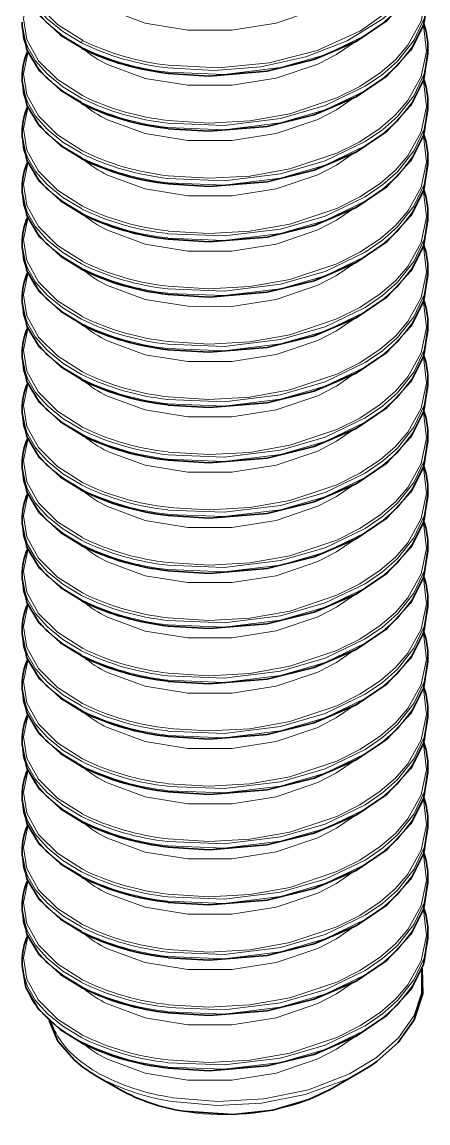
# Model space of a CAD drawing. Extents: x -131 to 1002, y -402 to 783.
# Drawn here: x 672.51 to 675.51, y 715.8 to 723.93 of the extents above; entities that cross this region are included whole.
import ezdxf

# ---------------------------------------------------------------- set-up
doc = ezdxf.new("R2010")
doc.units = 0

msp = doc.modelspace()

# ---------------------------------------------------------------- linework, layer by layer
at = {"color": 7, "lineweight": 35, "ltscale": 0.000802612}
for p, q in [((672.5077, 723.8965), (672.5077, 723.9286)), ((675.5077, 723.6924), (675.5077, 723.7245)), ((675.5077, 723.2841), (675.5077, 723.3162)), ((675.5077, 722.8759), (675.5077, 722.908)), ((672.5077, 722.6718), (672.5077, 722.7039)), ((672.5077, 722.2635), (672.5077, 722.2956)), ((675.5077, 722.0594), (675.5077, 722.0915)), ((675.5077, 721.6511), (675.5077, 721.6832)), ((672.5077, 721.447), (672.5077, 721.4791)), ((672.5077, 721.0388), (672.5077, 721.0709)), ((672.5077, 720.6305), (672.5077, 720.6626)), ((675.5077, 720.4264), (675.5077, 720.4585)), ((675.5077, 720.0181), (675.5077, 720.0502)), ((672.5077, 719.4058), (672.5077, 719.4379)), ((675.5077, 718.7934), (675.5077, 718.8255)), ((675.5077, 718.3851), (675.5077, 718.4172)), ((672.5077, 718.181), (672.5077, 718.2131)), ((672.5077, 717.7728), (672.5077, 717.8049)), ((672.5077, 717.3645), (672.5077, 717.3966)), ((675.5077, 717.1604), (675.5077, 717.1925))]:
    msp.add_line(p, q, dxfattribs=at)
at = {"color": 7, "lineweight": 35, "ltscale": 0.000804138}
for p, q in [((672.5077, 723.4882), (672.5077, 723.5204)), ((672.5077, 723.08), (672.5077, 723.1121)), ((675.5077, 722.4676), (675.5077, 722.4998)), ((672.5077, 721.8552), (672.5077, 721.8874)), ((675.5077, 721.2429), (675.5077, 721.275)), ((675.5077, 720.8346), (675.5077, 720.8668)), ((672.5077, 720.2222), (672.5077, 720.2544)), ((672.5077, 719.814), (672.5077, 719.8461)), ((675.5077, 719.6099), (675.5077, 719.642)), ((675.5077, 719.2016), (675.5077, 719.2338)), ((672.5077, 718.9975), (672.5077, 719.0297)), ((672.5077, 718.5892), (672.5077, 718.6214)), ((675.5077, 717.9769), (675.5077, 718.009)), ((675.5077, 717.5686), (675.5077, 717.6008)), ((672.5077, 716.9562), (672.5077, 716.9884))]:
    msp.add_line(p, q, dxfattribs=at)
at = {"color": 7, "lineweight": 35, "ltscale": 0.001939}
msp.add_line((675.0132, 716.175), (675.0792, 716.2156), dxfattribs=at)
at = {"color": 7, "lineweight": 35, "ltscale": 0.004958}
msp.add_line((673.2306, 716.0432), (673.0588, 716.1423), dxfattribs=at)
at = {"color": 7, "lineweight": 35, "ltscale": 0.006595}
msp.add_line((674.7847, 716.0431), (675.0132, 716.175), dxfattribs=at)
at = {"color": 7, "lineweight": 13}
for points in [[(673.5873, 723.6092), (673.959, 723.5912), (674.3329, 723.6279), (674.6898, 723.7192), (675.0087, 723.8637), (675.2098, 724.0059), (675.3652, 724.173), (675.4639, 724.3593), (675.4974, 724.5387), (675.4741, 724.719)], [(672.9541, 723.7938), (672.7692, 723.9111), (672.6286, 724.0506), (672.5425, 724.2067), (672.5178, 724.3625), (672.5509, 724.5179)], [(673.5854, 723.5894), (673.9271, 723.5707), (674.2717, 723.5979), (674.6048, 723.6711), (674.9108, 723.7894), (675.1733, 723.9517), (675.2884, 724.0546), (675.382, 724.1672), (675.4441, 724.2725), (675.4858, 724.3825), (675.5077, 724.541)], [(675.5077, 724.5089), (675.4813, 724.3351), (675.4043, 724.1686), (675.2816, 724.0155), (675.1707, 723.9175), (675.0429, 723.8296), (674.748, 723.6871), (674.4174, 723.5917), (674.0017, 723.5405), (673.5854, 723.5573)], [(672.9477, 723.7751), (672.8093, 723.858), (672.6924, 723.953), (672.6081, 724.0492), (672.548, 724.1524), (672.5179, 724.2438), (672.5077, 724.3369)], [(672.9464, 723.7437), (672.8082, 723.8265), (672.6917, 723.9217), (672.6077, 724.0176), (672.5479, 724.1205), (672.5178, 724.2118), (672.5077, 724.3047)], [(675.4741, 724.3107), (675.4971, 724.1216), (675.4577, 723.934), (675.3592, 723.7565), (675.2666, 723.6501), (675.1546, 723.5528), (675.0039, 723.4528), (674.8351, 723.3677), (674.4868, 723.2515), (674.1901, 723.199), (673.887, 723.1821), (673.5873, 723.201)], [(673.1384, 724.0231), (673.4184, 723.9205), (673.7321, 723.8696), (674.0584, 723.8694), (674.3866, 723.9211), (674.6935, 724.0253), (674.8319, 724.097), (674.956, 724.1815)], [(672.9541, 723.3855), (672.769, 723.5029), (672.6284, 723.6426), (672.5424, 723.7988), (672.5179, 723.955), (672.5512, 724.1104)], [(675.5077, 724.1328), (675.4813, 723.959), (675.4043, 723.7925), (675.2816, 723.6393), (675.1707, 723.5413), (675.0429, 723.4535), (674.748, 723.311), (674.4174, 723.2156), (674.0017, 723.1644), (673.5854, 723.1812)], [(675.5077, 724.1006), (675.4813, 723.9269), (675.4043, 723.7604), (675.2816, 723.6072), (675.1707, 723.5092), (675.0429, 723.4213), (674.748, 723.2789), (674.4174, 723.1834), (674.0017, 723.1323), (673.5854, 723.149)], [(672.9477, 723.3669), (672.8093, 723.4497), (672.6924, 723.5448), (672.6081, 723.641), (672.548, 723.7441), (672.5179, 723.8355), (672.5077, 723.9286)], [(672.9464, 723.3354), (672.8082, 723.4183), (672.6917, 723.5134), (672.6077, 723.6094), (672.5479, 723.7123), (672.5178, 723.8035), (672.5077, 723.8965)], [(675.4741, 723.9025), (675.4971, 723.7134), (675.4577, 723.5257), (675.3592, 723.3483), (675.2666, 723.2419), (675.1546, 723.1446), (675.0039, 723.0446), (674.8351, 722.9595), (674.4868, 722.8433), (674.1901, 722.7908), (673.887, 722.7739), (673.5873, 722.7927)], [(672.9541, 722.9773), (672.769, 723.0947), (672.6284, 723.2344), (672.5424, 723.3906), (672.5179, 723.5467), (672.5512, 723.7021)], [(673.1384, 723.6148), (673.4184, 723.5123), (673.7321, 723.4613), (674.0584, 723.4612), (674.3866, 723.5128), (674.6935, 723.6171), (674.8319, 723.6888), (674.956, 723.7733)], [(675.5077, 723.7245), (675.4813, 723.5507), (675.4043, 723.3843), (675.2816, 723.2311), (675.1707, 723.1331), (675.0429, 723.0452), (674.748, 722.9028), (674.4174, 722.8073), (674.0017, 722.7562), (673.5854, 722.7729)], [(675.5077, 723.6924), (675.4813, 723.5186), (675.4043, 723.3521), (675.2816, 723.199), (675.1707, 723.101), (675.0429, 723.0131), (674.748, 722.8706), (674.4174, 722.7751), (674.0017, 722.724), (673.5854, 722.7407)], [(672.9477, 722.9587), (672.8093, 723.0414), (672.6924, 723.1365), (672.6081, 723.2327), (672.548, 723.3359), (672.5179, 723.4272), (672.5077, 723.5204)], [(672.9464, 722.9272), (672.8082, 723.0101), (672.6917, 723.1052), (672.6077, 723.2012), (672.5479, 723.3041), (672.5178, 723.3953), (672.5077, 723.4882)], [(675.4741, 723.4943), (675.4971, 723.3052), (675.4577, 723.1174), (675.3592, 722.9401), (675.2666, 722.8336), (675.1546, 722.7363), (675.0039, 722.6363), (674.8351, 722.5512), (674.4868, 722.4351), (674.1901, 722.3826), (673.887, 722.3657), (673.5873, 722.3845)], [(672.9541, 722.569), (672.769, 722.6865), (672.6284, 722.8261), (672.5424, 722.9823), (672.5179, 723.1384), (672.5512, 723.2939)], [(673.1384, 723.2065), (673.4184, 723.1041), (673.7321, 723.053), (674.0584, 723.053), (674.3866, 723.1046), (674.6935, 723.2089), (674.8319, 723.2806), (674.956, 723.3651)], [(675.5077, 723.3162), (675.4813, 723.1425), (675.4043, 722.976), (675.2816, 722.8229), (675.1707, 722.7249), (675.0429, 722.637), (674.748, 722.4945), (674.4174, 722.399), (674.0017, 722.3479), (673.5854, 722.3646)], [(675.5077, 723.2841), (675.4813, 723.1104), (675.4043, 722.9438), (675.2816, 722.7908), (675.1707, 722.6927), (675.0429, 722.6049), (674.748, 722.4624), (674.4174, 722.3669), (674.0017, 722.3158), (673.5854, 722.3325)], [(672.9477, 722.5504), (672.8093, 722.6332), (672.6924, 722.7283), (672.6081, 722.8245), (672.548, 722.9277), (672.5179, 723.019), (672.5077, 723.1121)], [(672.9464, 722.519), (672.8082, 722.6018), (672.6917, 722.697), (672.6077, 722.7929), (672.5479, 722.8958), (672.5178, 722.9871), (672.5077, 723.08)], [(675.4741, 723.086), (675.4971, 722.8969), (675.4577, 722.7092), (675.3592, 722.5318), (675.2666, 722.4254), (675.1546, 722.3281), (675.0039, 722.228), (674.8351, 722.143), (674.4868, 722.0268), (674.1901, 721.9743), (673.887, 721.9574), (673.5873, 721.9762)], [(672.9541, 722.1608), (672.769, 722.2782), (672.6284, 722.4178), (672.5424, 722.5741), (672.5179, 722.7302), (672.5512, 722.8856)], [(673.1384, 722.7983), (673.4184, 722.6958), (673.7321, 722.6448), (674.0584, 722.6447), (674.3866, 722.6964), (674.6935, 722.8006), (674.8319, 722.8723), (674.956, 722.9568)], [(675.5077, 722.908), (675.4813, 722.7343), (675.4043, 722.5677), (675.2816, 722.4146), (675.1707, 722.3166), (675.0429, 722.2287), (674.748, 722.0863), (674.4174, 721.9908), (674.0017, 721.9396), (673.5854, 721.9564)], [(675.5077, 722.8759), (675.4813, 722.7021), (675.4043, 722.5356), (675.2816, 722.3825), (675.1707, 722.2845), (675.0429, 722.1966), (674.748, 722.0541), (674.4174, 721.9587), (674.0017, 721.9075), (673.5854, 721.9243)], [(672.9477, 722.1422), (672.8093, 722.225), (672.6924, 722.3201), (672.6081, 722.4163), (672.548, 722.5194), (672.5179, 722.6108), (672.5077, 722.7039)], [(672.9464, 722.1107), (672.8082, 722.1936), (672.6917, 722.2887), (672.6077, 722.3846), (672.5479, 722.4875), (672.5178, 722.5788), (672.5077, 722.6718)], [(675.4741, 722.6777), (675.4971, 722.4886), (675.4577, 722.301), (675.3592, 722.1235), (675.2666, 722.0172), (675.1546, 721.9198), (675.0039, 721.8198), (674.8351, 721.7347), (674.4868, 721.6185), (674.1901, 721.566), (673.887, 721.5491), (673.5873, 721.568)], [(672.9541, 721.7526), (672.769, 721.8699), (672.6284, 722.0096), (672.5424, 722.1658), (672.5179, 722.3219), (672.5512, 722.4774)], [(673.1384, 722.39), (673.4184, 722.2875), (673.7321, 722.2366), (674.0584, 722.2365), (674.3866, 722.2881), (674.6935, 722.3923), (674.8319, 722.4641), (674.956, 722.5485)], [(675.5077, 722.4998), (675.4813, 722.326), (675.4043, 722.1595), (675.2816, 722.0063), (675.1707, 721.9083), (675.0429, 721.8204), (674.748, 721.678), (674.4174, 721.5826), (674.0017, 721.5314), (673.5854, 721.5482)], [(675.5077, 722.4676), (675.4813, 722.2939), (675.4043, 722.1274), (675.2816, 721.9742), (675.1707, 721.8762), (675.0429, 721.7883), (674.748, 721.6459), (674.4174, 721.5504), (674.0017, 721.4993), (673.5854, 721.516)], [(672.9477, 721.7339), (672.8093, 721.8167), (672.6924, 721.9118), (672.6081, 722.008), (672.548, 722.1112), (672.5179, 722.2025), (672.5077, 722.2956)], [(672.9464, 721.7025), (672.8082, 721.7853), (672.6917, 721.8805), (672.6077, 721.9764), (672.5479, 722.0793), (672.5178, 722.1705), (672.5077, 722.2635)], [(675.4741, 722.2695), (675.4971, 722.0804), (675.4577, 721.8927), (675.3592, 721.7153), (675.2666, 721.6089), (675.1546, 721.5116), (675.0039, 721.4116), (674.8351, 721.3265), (674.4868, 721.2103), (674.1901, 721.1578), (673.887, 721.1409), (673.5873, 721.1597)], [(672.9541, 721.3443), (672.769, 721.4617), (672.6284, 721.6014), (672.5424, 721.7576), (672.5179, 721.9137), (672.5512, 722.0692)], [(673.1384, 721.9818), (673.4184, 721.8793), (673.7321, 721.8283), (674.0584, 721.8282), (674.3866, 721.8799), (674.6935, 721.9841), (674.8319, 722.0558), (674.956, 722.1403)], [(675.5077, 722.0915), (675.4813, 721.9177), (675.4043, 721.7513), (675.2816, 721.5981), (675.1707, 721.5001), (675.0429, 721.4122), (674.748, 721.2698), (674.4174, 721.1743), (674.0017, 721.1232), (673.5854, 721.1399)], [(675.5077, 722.0594), (675.4813, 721.8856), (675.4043, 721.7191), (675.2816, 721.566), (675.1707, 721.468), (675.0429, 721.3801), (674.748, 721.2377), (674.4174, 721.1422), (674.0017, 721.091), (673.5854, 721.1078)], [(672.9477, 721.3257), (672.8093, 721.4084), (672.6924, 721.5035), (672.6081, 721.5997), (672.548, 721.7029), (672.5179, 721.7943), (672.5077, 721.8874)], [(672.9464, 721.2943), (672.8082, 721.3771), (672.6917, 721.4722), (672.6077, 721.5682), (672.5479, 721.6711), (672.5178, 721.7623), (672.5077, 721.8552)], [(675.4741, 721.8613), (675.4971, 721.6722), (675.4577, 721.4844), (675.3592, 721.3071), (675.2666, 721.2006), (675.1546, 721.1033), (675.0039, 721.0033), (674.8351, 720.9182), (674.4868, 720.8021), (674.1901, 720.7496), (673.887, 720.7327), (673.5873, 720.7515)], [(672.9541, 720.936), (672.769, 721.0535), (672.6284, 721.1931), (672.5424, 721.3493), (672.5179, 721.5054), (672.5512, 721.6609)], [(673.1384, 721.5735), (673.4184, 721.4711), (673.7321, 721.42), (674.0584, 721.42), (674.3866, 721.4716), (674.6935, 721.5758), (674.8319, 721.6476), (674.956, 721.7321)], [(675.5077, 721.6832), (675.4813, 721.5095), (675.4043, 721.343), (675.2816, 721.1899), (675.1707, 721.0919), (675.0429, 721.004), (674.748, 720.8615), (674.4174, 720.7661), (674.0017, 720.7149), (673.5854, 720.7316)], [(675.5077, 721.6511), (675.4813, 721.4774), (675.4043, 721.3109), (675.2816, 721.1577), (675.1707, 721.0597), (675.0429, 720.9719), (674.748, 720.8294), (674.4174, 720.7339), (674.0017, 720.6828), (673.5854, 720.6995)], [(672.9477, 720.9174), (672.8093, 721.0002), (672.6924, 721.0953), (672.6081, 721.1915), (672.548, 721.2947), (672.5179, 721.386), (672.5077, 721.4791)], [(672.9464, 720.886), (672.8082, 720.9688), (672.6917, 721.064), (672.6077, 721.1599), (672.5479, 721.2628), (672.5178, 721.354), (672.5077, 721.447)], [(675.4741, 721.453), (675.4971, 721.2639), (675.4577, 721.0762), (675.3592, 720.8988), (675.2666, 720.7924), (675.1546, 720.6951), (675.0039, 720.595), (674.8351, 720.51), (674.4868, 720.3938), (674.1901, 720.3413), (673.887, 720.3244), (673.5873, 720.3432)], [(672.9541, 720.5278), (672.769, 720.6452), (672.6284, 720.7849), (672.5424, 720.9411), (672.5179, 721.0972), (672.5512, 721.2526)], [(673.1384, 721.1653), (673.4184, 721.0628), (673.7321, 721.0118), (674.0584, 721.0117), (674.3866, 721.0634), (674.6935, 721.1676), (674.8319, 721.2393), (674.956, 721.3238)], [(675.5077, 721.275), (675.4813, 721.1013), (675.4043, 720.9348), (675.2816, 720.7816), (675.1707, 720.6836), (675.0429, 720.5957), (674.748, 720.4533), (674.4174, 720.3578), (674.0017, 720.3066), (673.5854, 720.3234)], [(675.5077, 721.2429), (675.4813, 721.0691), (675.4043, 720.9026), (675.2816, 720.7495), (675.1707, 720.6515), (675.0429, 720.5636), (674.748, 720.4211), (674.4174, 720.3257), (674.0017, 720.2745), (673.5854, 720.2913)], [(672.9477, 720.5092), (672.8093, 720.592), (672.6924, 720.6871), (672.6081, 720.7832), (672.548, 720.8864), (672.5179, 720.9778), (672.5077, 721.0709)], [(672.9464, 720.4777), (672.8082, 720.5606), (672.6917, 720.6557), (672.6077, 720.7516), (672.5479, 720.8546), (672.5178, 720.9458), (672.5077, 721.0388)], [(675.4741, 721.0447), (675.4971, 720.8557), (675.4577, 720.668), (675.3592, 720.4905), (675.2666, 720.3842), (675.1546, 720.2868), (675.0039, 720.1868), (674.8351, 720.1017), (674.4868, 719.9855), (674.1901, 719.933), (673.887, 719.9161), (673.5873, 719.935)], [(673.1384, 720.7571), (673.4184, 720.6545), (673.7321, 720.6036), (674.0584, 720.6035), (674.3866, 720.6551), (674.6935, 720.7593), (674.8319, 720.8311), (674.956, 720.9155)], [(675.5077, 720.8668), (675.4813, 720.693), (675.4043, 720.5265), (675.2816, 720.3734), (675.1707, 720.2753), (675.0429, 720.1875), (674.748, 720.045), (674.4174, 719.9496), (674.0017, 719.8984), (673.5854, 719.9152)], [(672.9541, 720.1195), (672.769, 720.2369), (672.6284, 720.3766), (672.5424, 720.5328), (672.5179, 720.689), (672.5512, 720.8444)], [(675.5077, 720.8346), (675.4813, 720.6609), (675.4043, 720.4944), (675.2816, 720.3412), (675.1707, 720.2432), (675.0429, 720.1553), (674.748, 720.0129), (674.4174, 719.9174), (674.0017, 719.8663), (673.5854, 719.883)], [(672.9477, 720.101), (672.8093, 720.1837), (672.6924, 720.2788), (672.6081, 720.375), (672.548, 720.4781), (672.5179, 720.5695), (672.5077, 720.6626)], [(672.9464, 720.0695), (672.8082, 720.1523), (672.6917, 720.2474), (672.6077, 720.3434), (672.5479, 720.4464), (672.5178, 720.5375), (672.5077, 720.6305)], [(675.4741, 720.6365), (675.4971, 720.4474), (675.4577, 720.2597), (675.3592, 720.0823), (675.2666, 719.9759), (675.1546, 719.8786), (675.0039, 719.7786), (674.8351, 719.6935), (674.4868, 719.5773), (674.1901, 719.5248), (673.887, 719.5079), (673.5873, 719.5267)], [(673.1384, 720.3488), (673.4184, 720.2463), (673.7321, 720.1953), (674.0584, 720.1953), (674.3866, 720.2469), (674.6935, 720.3511), (674.8319, 720.4229), (674.956, 720.5073)], [(675.5077, 720.4585), (675.4813, 720.2847), (675.4043, 720.1183), (675.2816, 719.9651), (675.1707, 719.8671), (675.0429, 719.7792), (674.748, 719.6368), (674.4174, 719.5413), (674.0017, 719.4902), (673.5854, 719.5069)], [(672.9541, 719.7113), (672.769, 719.8287), (672.6284, 719.9684), (672.5424, 720.1246), (672.5179, 720.2807), (672.5512, 720.4362)], [(675.5077, 720.4264), (675.4813, 720.2526), (675.4043, 720.0861), (675.2816, 719.933), (675.1707, 719.835), (675.0429, 719.7471), (674.748, 719.6047), (674.4174, 719.5092), (674.0017, 719.458), (673.5854, 719.4748)], [(672.9477, 719.6927), (672.8093, 719.7755), (672.6924, 719.8705), (672.6081, 719.9667), (672.548, 720.0699), (672.5179, 720.1613), (672.5077, 720.2544)], [(672.9464, 719.6613), (672.8082, 719.7441), (672.6917, 719.8392), (672.6077, 719.9352), (672.5479, 720.0381), (672.5178, 720.1293), (672.5077, 720.2222)], [(675.4741, 720.2283), (675.4971, 720.0392), (675.4577, 719.8514), (675.3592, 719.6741), (675.2666, 719.5676), (675.1546, 719.4703), (675.0039, 719.3703), (674.8351, 719.2853), (674.4868, 719.1691), (674.1901, 719.1166), (673.887, 719.0997), (673.5873, 719.1185)], [(673.1384, 719.9406), (673.4184, 719.8381), (673.7321, 719.787), (674.0584, 719.787), (674.3866, 719.8386), (674.6935, 719.9429), (674.8319, 720.0146), (674.956, 720.0991)], [(675.5077, 720.0502), (675.4813, 719.8765), (675.4043, 719.71), (675.2816, 719.5569), (675.1707, 719.4589), (675.0429, 719.371), (674.748, 719.2285), (674.4174, 719.1331), (674.0017, 719.0819), (673.5854, 719.0986)], [(672.9541, 719.303), (672.769, 719.4205), (672.6284, 719.5601), (672.5424, 719.7163), (672.5179, 719.8724), (672.5512, 720.0279)], [(675.5077, 720.0181), (675.4813, 719.8444), (675.4043, 719.6779), (675.2816, 719.5248), (675.1707, 719.4268), (675.0429, 719.3389), (674.748, 719.1964), (674.4174, 719.101), (674.0017, 719.0498), (673.5854, 719.0665)], [(672.9477, 719.2844), (672.8093, 719.3672), (672.6924, 719.4623), (672.6081, 719.5585), (672.548, 719.6617), (672.5179, 719.7531), (672.5077, 719.8461)], [(672.9464, 719.253), (672.8082, 719.3358), (672.6917, 719.431), (672.6077, 719.5269), (672.5479, 719.6298), (672.5178, 719.7211), (672.5077, 719.814)], [(675.4741, 719.82), (675.4971, 719.6309), (675.4577, 719.4432), (675.3592, 719.2658), (675.2666, 719.1594), (675.1546, 719.0621), (675.0039, 718.962), (674.8351, 718.877), (674.4868, 718.7608), (674.1901, 718.7083), (673.887, 718.6914), (673.5873, 718.7102)], [(673.1384, 719.5323), (673.4184, 719.4298), (673.7321, 719.3788), (674.0584, 719.3787), (674.3866, 719.4304), (674.6935, 719.5346), (674.8319, 719.6063), (674.956, 719.6908)], [(675.5077, 719.642), (675.4813, 719.4683), (675.4043, 719.3018), (675.2816, 719.1486), (675.1707, 719.0506), (675.0429, 718.9627), (674.748, 718.8203), (674.4174, 718.7249), (674.0017, 718.6736), (673.5854, 718.6904)], [(672.9541, 718.8948), (672.769, 719.0122), (672.6284, 719.1519), (672.5424, 719.3081), (672.5179, 719.4642), (672.5512, 719.6196)], [(675.5077, 719.6099), (675.4813, 719.4362), (675.4043, 719.2697), (675.2816, 719.1165), (675.1707, 719.0185), (675.0429, 718.9306), (674.748, 718.7881), (674.4174, 718.6927), (674.0017, 718.6415), (673.5854, 718.6583)], [(672.9477, 718.8762), (672.8093, 718.959), (672.6924, 719.0541), (672.6081, 719.1503), (672.548, 719.2534), (672.5179, 719.3448), (672.5077, 719.4379)], [(672.9464, 718.8447), (672.8082, 718.9276), (672.6917, 719.0227), (672.6077, 719.1187), (672.5479, 719.2216), (672.5178, 719.3128), (672.5077, 719.4058)], [(675.4741, 719.4117), (675.4971, 719.2227), (675.4577, 719.035), (675.3592, 718.8575), (675.2666, 718.7512), (675.1546, 718.6538), (675.0039, 718.5538), (674.8351, 718.4688), (674.4868, 718.3525), (674.1901, 718.3), (673.887, 718.2832), (673.5873, 718.302)], [(673.1384, 719.124), (673.4184, 719.0216), (673.7321, 718.9706), (674.0584, 718.9705), (674.3866, 719.0221), (674.6935, 719.1263), (674.8319, 719.1981), (674.956, 719.2825)], [(675.5077, 719.2338), (675.4813, 719.06), (675.4043, 718.8935), (675.2816, 718.7404), (675.1707, 718.6423), (675.0429, 718.5545), (674.748, 718.412), (674.4174, 718.3166), (674.0017, 718.2654), (673.5854, 718.2822)], [(672.9541, 718.4866), (672.769, 718.6039), (672.6284, 718.7437), (672.5424, 718.8998), (672.5179, 719.056), (672.5512, 719.2114)], [(675.5077, 719.2016), (675.4813, 719.0279), (675.4043, 718.8614), (675.2816, 718.7083), (675.1707, 718.6102), (675.0429, 718.5223), (674.748, 718.3799), (674.4174, 718.2844), (674.0017, 718.2333), (673.5854, 718.25)], [(672.9477, 718.468), (672.8093, 718.5507), (672.6924, 718.6458), (672.6081, 718.742), (672.548, 718.8452), (672.5179, 718.9365), (672.5077, 719.0297)], [(672.9464, 718.4365), (672.8082, 718.5193), (672.6917, 718.6145), (672.6077, 718.7104), (672.5479, 718.8134), (672.5178, 718.9045), (672.5077, 718.9975)], [(675.4741, 719.0035), (675.4971, 718.8145), (675.4577, 718.6267), (675.3592, 718.4493), (675.2666, 718.3429), (675.1546, 718.2456), (675.0039, 718.1456), (674.8351, 718.0605), (674.4868, 717.9443), (674.1901, 717.8918), (673.887, 717.8749), (673.5873, 717.8937)], [(673.1384, 718.7158), (673.4184, 718.6133), (673.7321, 718.5623), (674.0584, 718.5623), (674.3866, 718.6139), (674.6935, 718.7181), (674.8319, 718.7899), (674.956, 718.8743)], [(675.5077, 718.8255), (675.4813, 718.6517), (675.4043, 718.4853), (675.2816, 718.3322), (675.1707, 718.2341), (675.0429, 718.1462), (674.748, 718.0038), (674.4174, 717.9083), (674.0017, 717.8572), (673.5854, 717.8739)], [(672.9541, 718.0783), (672.769, 718.1957), (672.6284, 718.3354), (672.5424, 718.4916), (672.5179, 718.6477), (672.5512, 718.8032)], [(675.5077, 718.7934), (675.4813, 718.6196), (675.4043, 718.4531), (675.2816, 718.3), (675.1707, 718.202), (675.0429, 718.1141), (674.748, 717.9717), (674.4174, 717.8762), (674.0017, 717.825), (673.5854, 717.8418)], [(672.9477, 718.0597), (672.8093, 718.1425), (672.6924, 718.2375), (672.6081, 718.3337), (672.548, 718.437), (672.5179, 718.5283), (672.5077, 718.6214)], [(672.9464, 718.0283), (672.8082, 718.1111), (672.6917, 718.2062), (672.6077, 718.3022), (672.5479, 718.4051), (672.5178, 718.4963), (672.5077, 718.5892)], [(675.4741, 718.5953), (675.4971, 718.4062), (675.4577, 718.2184), (675.3592, 718.0411), (675.2666, 717.9346), (675.1546, 717.8373), (675.0039, 717.7373), (674.8351, 717.6522), (674.4868, 717.5361), (674.1901, 717.4836), (673.887, 717.4667), (673.5873, 717.4855)], [(673.1384, 718.3076), (673.4184, 718.2051), (673.7321, 718.1541), (674.0584, 718.154), (674.3866, 718.2056), (674.6935, 718.3099), (674.8319, 718.3816), (674.956, 718.4661)], [(675.5077, 718.4172), (675.4813, 718.2435), (675.4043, 718.077), (675.2816, 717.9239), (675.1707, 717.8259), (675.0429, 717.738), (674.748, 717.5955), (674.4174, 717.5001), (674.0017, 717.4489), (673.5854, 717.4656)], [(672.9541, 717.67), (672.769, 717.7875), (672.6284, 717.9271), (672.5424, 718.0834), (672.5179, 718.2394), (672.5512, 718.3949)], [(675.5077, 718.3851), (675.4813, 718.2114), (675.4043, 718.0449), (675.2816, 717.8918), (675.1707, 717.7937), (675.0429, 717.7059), (674.748, 717.5634), (674.4174, 717.468), (674.0017, 717.4168), (673.5854, 717.4335)], [(672.9477, 717.6514), (672.8093, 717.7343), (672.6924, 717.8293), (672.6081, 717.9255), (672.548, 718.0287), (672.5179, 718.1201), (672.5077, 718.2131)], [(672.9464, 717.62), (672.8082, 717.7029), (672.6917, 717.798), (672.6077, 717.8939), (672.5479, 717.9968), (672.5178, 718.0881), (672.5077, 718.181)], [(675.4741, 718.187), (675.4971, 717.9979), (675.4577, 717.8102), (675.3592, 717.6328), (675.2666, 717.5264), (675.1546, 717.4291), (675.0039, 717.329), (674.8351, 717.244), (674.4868, 717.1278), (674.1901, 717.0753), (673.887, 717.0584), (673.5873, 717.0773)], [(673.1384, 717.8993), (673.4184, 717.7968), (673.7321, 717.7458), (674.0584, 717.7457), (674.3866, 717.7974), (674.6935, 717.9016), (674.8319, 717.9733), (674.956, 718.0578)], [(675.5077, 718.009), (675.4813, 717.8353), (675.4043, 717.6688), (675.2816, 717.5156), (675.1707, 717.4176), (675.0429, 717.3297), (674.748, 717.1873), (674.4174, 717.0919), (674.0017, 717.0406), (673.5854, 717.0574)], [(672.9541, 717.2618), (672.769, 717.3792), (672.6284, 717.5189), (672.5424, 717.6751), (672.5179, 717.8312), (672.5512, 717.9866)], [(675.5077, 717.9769), (675.4813, 717.8031), (675.4043, 717.6367), (675.2816, 717.4835), (675.1707, 717.3855), (675.0429, 717.2976), (674.748, 717.1552), (674.4174, 717.0597), (674.0017, 717.0085), (673.5854, 717.0253)], [(672.9477, 717.2432), (672.8093, 717.326), (672.6924, 717.4211), (672.6081, 717.5173), (672.548, 717.6204), (672.5179, 717.7118), (672.5077, 717.8049)], [(672.9464, 717.2117), (672.8082, 717.2946), (672.6917, 717.3897), (672.6077, 717.4857), (672.5479, 717.5886), (672.5178, 717.6798), (672.5077, 717.7728)], [(675.4741, 717.7788), (675.4971, 717.5897), (675.4577, 717.402), (675.3592, 717.2245), (675.2666, 717.1182), (675.1546, 717.0209), (675.0039, 716.9208), (674.8351, 716.8358), (674.4868, 716.7195), (674.1901, 716.6671), (673.887, 716.6501), (673.5873, 716.669)], [(673.1384, 717.4911), (673.4184, 717.3885), (673.7321, 717.3376), (674.0584, 717.3375), (674.3866, 717.3891), (674.6935, 717.4933), (674.8319, 717.5651), (674.956, 717.6495)], [(675.5077, 717.6008), (675.4813, 717.427), (675.4043, 717.2605), (675.2816, 717.1074), (675.1707, 717.0094), (675.0429, 716.9215), (674.748, 716.7791), (674.4174, 716.6836), (674.0017, 716.6324), (673.5854, 716.6492)], [(672.9541, 716.8536), (672.769, 716.9709), (672.6284, 717.1107), (672.5424, 717.2668), (672.5179, 717.423), (672.5512, 717.5784)], [(675.5077, 717.5686), (675.4813, 717.3949), (675.4043, 717.2284), (675.2816, 717.0753), (675.1707, 716.9772), (675.0429, 716.8893), (674.748, 716.7469), (674.4174, 716.6514), (674.0017, 716.6003), (673.5854, 716.617)], [(672.9477, 716.835), (672.8093, 716.9177), (672.6924, 717.0128), (672.6081, 717.109), (672.548, 717.2122), (672.5179, 717.3035), (672.5077, 717.3966)], [(672.9464, 716.8035), (672.8082, 716.8864), (672.6917, 716.9815), (672.6077, 717.0775), (672.5479, 717.1804), (672.5178, 717.2715), (672.5077, 717.3645)], [(675.4741, 717.3705), (675.4971, 717.1815), (675.4577, 716.9937), (675.3592, 716.8163), (675.2666, 716.7099), (675.1546, 716.6126), (675.0039, 716.5126), (674.8351, 716.4275), (674.4868, 716.3113), (674.1901, 716.2588), (673.887, 716.2419), (673.5873, 716.2607)], [(673.1384, 717.0828), (673.4184, 716.9803), (673.7321, 716.9293), (674.0584, 716.9293), (674.3866, 716.9809), (674.6935, 717.0851), (674.8319, 717.1569), (674.956, 717.2413)], [(675.5077, 717.1925), (675.4813, 717.0188), (675.4043, 716.8523), (675.2816, 716.6992), (675.1707, 716.6011), (675.0429, 716.5132), (674.748, 716.3708), (674.4174, 716.2753), (674.0017, 716.2242), (673.5854, 716.2409)], [(672.9541, 716.4453), (672.769, 716.5627), (672.6284, 716.7024), (672.5424, 716.8586), (672.5179, 717.0147), (672.5512, 717.1702)], [(675.5077, 717.1604), (675.4813, 716.9866), (675.4043, 716.8201), (675.2816, 716.667), (675.1707, 716.569), (675.0429, 716.4811), (674.748, 716.3387), (674.4174, 716.2432), (674.0017, 716.192), (673.5854, 716.2088)], [(672.9477, 716.4267), (672.8093, 716.5095), (672.6924, 716.6046), (672.6081, 716.7007), (672.548, 716.804), (672.5179, 716.8953), (672.5077, 716.9884)], [(673.6227, 715.9818), (673.9555, 715.9533), (674.2951, 715.9731), (674.625, 716.0414), (674.9276, 716.1581), (675.1276, 716.2785), (675.2903, 716.4241), (675.4047, 716.5906), (675.4587, 716.7553), (675.4601, 716.9249)], [(673.1384, 716.6746), (673.4184, 716.5721), (673.7321, 716.5211), (674.0584, 716.521), (674.3866, 716.5726), (674.6935, 716.6769), (674.8319, 716.7486), (674.956, 716.8331)], [(673.1384, 716.2663), (673.4184, 716.1638), (673.7321, 716.1129), (674.0584, 716.1127), (674.3866, 716.1644), (674.6935, 716.2686), (674.8319, 716.3403), (674.956, 716.4248)], [(673.6225, 715.9536), (673.9465, 715.9254), (674.2773, 715.9427), (674.5997, 716.0059), (674.8979, 716.1149), (675.0132, 716.175)]]:
    msp.add_lwpolyline(points, dxfattribs=at)
at = {"color": 7, "lineweight": 35}
for points in [[(675.5077, 724.5089), (675.4755, 724.3148), (675.3803, 724.1286), (675.2048, 723.9392), (674.9762, 723.7842), (674.6673, 723.6508), (674.319, 723.5649), (673.8906, 723.5298), (673.5886, 723.5485)], [(672.5077, 724.3047), (672.5421, 724.1316), (672.6368, 723.9757), (672.791, 723.8326), (672.951, 723.7343)], [(675.5077, 724.1006), (675.4755, 723.9065), (675.3803, 723.7203), (675.2048, 723.531), (674.9762, 723.3759), (674.6673, 723.2426), (674.319, 723.1567), (673.8906, 723.1216), (673.5886, 723.1403)], [(672.5077, 723.8965), (672.5421, 723.7234), (672.6368, 723.5674), (672.791, 723.4244), (672.951, 723.326)], [(675.5077, 723.6924), (675.4755, 723.4982), (675.3803, 723.3121), (675.2048, 723.1227), (674.9762, 722.9677), (674.6673, 722.8343), (674.319, 722.7484), (673.8906, 722.7134), (673.5886, 722.732)], [(672.5077, 723.4882), (672.5421, 723.3151), (672.6368, 723.1592), (672.791, 723.0161), (672.951, 722.9178)], [(675.5077, 723.2841), (675.4755, 723.09), (675.3803, 722.9039), (675.2048, 722.7145), (674.9762, 722.5594), (674.6673, 722.426), (674.319, 722.3401), (673.8906, 722.3051), (673.5886, 722.3237)], [(672.5077, 723.08), (672.5421, 722.9069), (672.6368, 722.7509), (672.791, 722.6079), (672.951, 722.5095)], [(675.5077, 722.8759), (675.4755, 722.6818), (675.3803, 722.4956), (675.2048, 722.3063), (674.9762, 722.1512), (674.6673, 722.0178), (674.319, 721.9319), (673.8906, 721.8969), (673.5886, 721.9155)], [(672.5077, 722.6718), (672.5421, 722.4987), (672.6368, 722.3427), (672.791, 722.1996), (672.951, 722.1013)], [(675.5077, 722.4676), (675.4755, 722.2735), (675.3803, 722.0873), (675.2048, 721.898), (674.9762, 721.7429), (674.6673, 721.6096), (674.319, 721.5237), (673.8906, 721.4886), (673.5886, 721.5073)], [(672.5077, 722.2635), (672.5421, 722.0904), (672.6368, 721.9344), (672.791, 721.7914), (672.951, 721.6931)], [(675.5077, 722.0594), (675.4755, 721.8652), (675.3803, 721.6791), (675.2048, 721.4897), (674.9762, 721.3347), (674.6673, 721.2013), (674.319, 721.1154), (673.8906, 721.0803), (673.5886, 721.099)], [(672.5077, 721.8552), (672.5421, 721.6821), (672.6368, 721.5262), (672.791, 721.3832), (672.951, 721.2848)], [(675.5077, 721.6511), (675.4755, 721.457), (675.3803, 721.2709), (675.2048, 721.0815), (674.9762, 720.9265), (674.6673, 720.793), (674.319, 720.7072), (673.8906, 720.6721), (673.5886, 720.6907)], [(672.5077, 721.447), (672.5421, 721.2739), (672.6368, 721.1179), (672.791, 720.9749), (672.951, 720.8765)], [(675.5077, 721.2429), (675.4755, 721.0488), (675.3803, 720.8626), (675.2048, 720.6733), (674.9762, 720.5182), (674.6673, 720.3848), (674.319, 720.299), (673.8906, 720.2639), (673.5886, 720.2825)], [(672.5077, 721.0388), (672.5421, 720.8656), (672.6368, 720.7097), (672.791, 720.5667), (672.951, 720.4683)], [(675.5077, 720.8346), (675.4755, 720.6405), (675.3803, 720.4543), (675.2048, 720.265), (674.9762, 720.11), (674.6673, 719.9766), (674.319, 719.8907), (673.8906, 719.8556), (673.5886, 719.8743)], [(672.5077, 720.6305), (672.5421, 720.4574), (672.6368, 720.3015), (672.791, 720.1584), (672.951, 720.0601)], [(675.5077, 720.4264), (675.4755, 720.2322), (675.3803, 720.0461), (675.2048, 719.8568), (674.9762, 719.7017), (674.6673, 719.5683), (674.319, 719.4824), (673.8906, 719.4474), (673.5886, 719.466)], [(672.5077, 720.2222), (672.5421, 720.0491), (672.6368, 719.8932), (672.791, 719.7502), (672.951, 719.6518)], [(675.5077, 720.0181), (675.4755, 719.824), (675.3803, 719.6379), (675.2048, 719.4485), (674.9762, 719.2935), (674.6673, 719.16), (674.319, 719.0742), (673.8906, 719.0391), (673.5886, 719.0577)], [(672.5077, 719.814), (672.5421, 719.6409), (672.6368, 719.4849), (672.791, 719.3419), (672.951, 719.2435)], [(675.5077, 719.6099), (675.4755, 719.4158), (675.3803, 719.2296), (675.2048, 719.0403), (674.9762, 718.8852), (674.6673, 718.7518), (674.319, 718.6659), (673.8906, 718.6309), (673.5886, 718.6495)], [(672.5077, 719.4058), (672.5421, 719.2327), (672.6368, 719.0767), (672.791, 718.9337), (672.951, 718.8353)], [(675.5077, 719.2016), (675.4755, 719.0075), (675.3803, 718.8214), (675.2048, 718.632), (674.9762, 718.4769), (674.6673, 718.3436), (674.319, 718.2577), (673.8906, 718.2226), (673.5886, 718.2413)], [(672.5077, 718.9975), (672.5421, 718.8244), (672.6368, 718.6685), (672.791, 718.5254), (672.951, 718.4271)], [(675.5077, 718.7934), (675.4755, 718.5992), (675.3803, 718.4131), (675.2048, 718.2238), (674.9762, 718.0687), (674.6673, 717.9353), (674.319, 717.8494), (673.8906, 717.8144), (673.5886, 717.833)], [(672.5077, 718.5892), (672.5421, 718.4161), (672.6368, 718.2602), (672.791, 718.1172), (672.951, 718.0188)], [(675.5077, 718.3851), (675.4755, 718.191), (675.3803, 718.0049), (675.2048, 717.8156), (674.9762, 717.6605), (674.6673, 717.527), (674.319, 717.4412), (673.8906, 717.4061), (673.5886, 717.4247)], [(672.5077, 718.181), (672.5421, 718.0079), (672.6368, 717.8519), (672.791, 717.7089), (672.951, 717.6105)], [(675.5077, 717.9769), (675.4755, 717.7828), (675.3803, 717.5966), (675.2048, 717.4073), (674.9762, 717.2522), (674.6673, 717.1188), (674.319, 717.033), (673.8906, 716.9979), (673.5886, 717.0165)], [(672.5077, 717.7728), (672.5421, 717.5997), (672.6368, 717.4437), (672.791, 717.3007), (672.951, 717.2023)], [(675.5077, 717.5686), (675.4755, 717.3745), (675.3803, 717.1884), (675.2048, 716.999), (674.9762, 716.844), (674.6673, 716.7106), (674.319, 716.6247), (673.8906, 716.5896), (673.5886, 716.6083)], [(672.5077, 717.3645), (672.5421, 717.1914), (672.6368, 717.0355), (672.791, 716.8924), (672.951, 716.7941)], [(675.5077, 717.1604), (675.4755, 716.9662), (675.3803, 716.7802), (675.2048, 716.5908), (674.9762, 716.4357), (674.6673, 716.3023), (674.319, 716.2164), (673.8906, 716.1814), (673.5886, 716.2)], [(672.5077, 716.9562), (672.5367, 716.7972), (672.6303, 716.6353), (672.789, 716.4857), (672.951, 716.3858)], [(675.4655, 716.9385), (675.4705, 716.7515), (675.4065, 716.5565), (675.2884, 716.3904), (675.1298, 716.2504), (675.0792, 716.2156)], [(672.7076, 716.5527), (672.7726, 716.3998), (672.892, 716.2616), (672.9445, 716.2182)], [(673.7008, 715.8817), (674.0687, 715.8572), (674.3603, 715.89), (674.628, 715.9678), (674.7847, 716.0431)]]:
    msp.add_lwpolyline(points, dxfattribs=at)
for centre, radius, start, end in [((674.8998, 723.7231), 0.6079, 0.12424, 18.15022), ((672.972, 723.5179), 0.4644, 155.80319, 179.69496), ((673.7941, 725.4572), 1.9189, 243.92651, 263.85408), ((674.8998, 723.3149), 0.6079, 0.12424, 18.15022), ((672.972, 723.1096), 0.4644, 155.80319, 179.69496), ((673.7941, 725.0489), 1.9189, 243.92651, 263.85407), ((674.8998, 722.9067), 0.6079, 0.12424, 18.15022), ((672.972, 722.7014), 0.4644, 155.80319, 179.69496), ((673.7941, 724.6406), 1.9189, 243.92651, 263.85408), ((674.8998, 722.4984), 0.6079, 0.12424, 18.15022), ((672.972, 722.2932), 0.4644, 155.80319, 179.69496), ((673.7941, 724.2324), 1.9189, 243.92651, 263.85408), ((674.8998, 722.0901), 0.6079, 0.12424, 18.15022), ((672.972, 721.8849), 0.4644, 155.80319, 179.69496), ((673.7941, 723.8241), 1.9189, 243.92651, 263.85407), ((674.8998, 721.6819), 0.6079, 0.12424, 18.15022), ((672.972, 721.4766), 0.4644, 155.80319, 179.69496), ((673.7941, 723.4159), 1.9189, 243.92651, 263.85407), ((674.8998, 721.2737), 0.6079, 0.12424, 18.15022), ((672.972, 721.0684), 0.4644, 155.80319, 179.69496), ((673.7941, 723.0076), 1.9189, 243.92651, 263.85407), ((674.8998, 720.8654), 0.6079, 0.12424, 18.15022), ((672.972, 720.6602), 0.4644, 155.80319, 179.69496), ((673.7941, 722.5994), 1.9189, 243.92651, 263.85407), ((674.8998, 720.4572), 0.6079, 0.12424, 18.15022), ((672.972, 720.2519), 0.4644, 155.80319, 179.69496), ((673.7941, 722.1912), 1.9189, 243.92651, 263.85408), ((674.8998, 720.049), 0.6079, 0.12424, 18.15022), ((672.972, 719.8436), 0.4644, 155.80319, 179.69496), ((673.7941, 721.7829), 1.9189, 243.92651, 263.85408), ((674.8998, 719.6407), 0.6079, 0.12424, 18.15022), ((673.7941, 721.3746), 1.9189, 243.92651, 263.85408), ((672.972, 719.4354), 0.4644, 155.80319, 179.69496), ((674.8998, 719.2324), 0.6079, 0.12424, 18.15022), ((673.7941, 720.9664), 1.9189, 243.92651, 263.85407), ((672.972, 719.0272), 0.4644, 155.80319, 179.69496), ((674.8998, 718.8242), 0.6079, 0.12424, 18.15022), ((673.7941, 720.5581), 1.9189, 243.92651, 263.85408), ((672.972, 718.6189), 0.4644, 155.80319, 179.69496), ((674.8998, 718.416), 0.6079, 0.12424, 18.15022), ((673.7941, 720.1499), 1.9189, 243.92651, 263.85408), ((672.972, 718.2107), 0.4644, 155.80319, 179.69496), ((674.8998, 718.0077), 0.6079, 0.12424, 18.15022), ((673.7941, 719.7416), 1.9189, 243.92651, 263.85408), ((672.972, 717.8024), 0.4644, 155.80319, 179.69496), ((674.8998, 717.5994), 0.6079, 0.12424, 18.15022), ((673.7941, 719.3334), 1.9189, 243.92651, 263.85408), ((672.972, 717.3942), 0.4644, 155.80319, 179.69496), ((674.8998, 717.1912), 0.6079, 0.12424, 18.15022), ((673.7941, 718.9252), 1.9189, 243.92651, 263.85407), ((672.972, 716.9859), 0.4644, 155.80319, 179.69496), ((673.7941, 718.5169), 1.9189, 243.92651, 263.85407), ((673.7941, 718.1086), 1.9189, 243.92651, 263.85408), ((673.5776, 717.0483), 1.044, 232.66737, 240.20246), ((673.9181, 717.2877), 1.4223, 241.08363, 261.21343)]:
    msp.add_arc(centre, radius, start, end, dxfattribs=at)
at = {"color": 7, "lineweight": 13}
for centre, radius, start, end in [((673.793, 725.5057), 1.9267, 243.9657, 263.81672), ((672.9777, 723.7751), 0.0301, 141.63778, 179.81149), ((673.7935, 725.5114), 1.9125, 243.9557, 263.81387), ((673.7926, 725.472), 1.9252, 243.91158, 263.82262), ((673.5452, 724.4415), 0.9213, 230.65605, 243.80326), ((673.7935, 725.1031), 1.9125, 243.95574, 263.81385), ((673.7926, 725.0638), 1.9252, 243.91158, 263.82262), ((673.793, 725.0974), 1.9267, 243.96575, 263.81671), ((673.5452, 724.0333), 0.9213, 230.65605, 243.80326), ((673.7935, 724.6949), 1.9125, 243.95574, 263.81385), ((673.7926, 724.6555), 1.9252, 243.91158, 263.82262), ((673.7935, 724.6879), 1.9256, 243.93662, 263.79879), ((673.5452, 723.6251), 0.9213, 230.65605, 243.80326), ((673.7935, 724.2866), 1.9125, 243.95574, 263.81385), ((673.7926, 724.2473), 1.9252, 243.91158, 263.82262), ((673.793, 724.2809), 1.9267, 243.96575, 263.81671), ((673.5452, 723.2168), 0.9213, 230.65605, 243.80326), ((673.7935, 723.8784), 1.9125, 243.95574, 263.81385), ((673.7926, 723.8391), 1.9252, 243.91158, 263.82262), ((673.793, 723.8727), 1.9267, 243.96575, 263.81671), ((673.5452, 722.8085), 0.9213, 230.65605, 243.80326), ((673.7935, 723.4702), 1.9125, 243.95574, 263.81385), ((673.7926, 723.4308), 1.9252, 243.91158, 263.82262), ((673.7931, 723.4642), 1.9265, 243.96044, 263.81351), ((673.5452, 722.4003), 0.9213, 230.65605, 243.80326), ((673.7935, 723.0619), 1.9125, 243.95574, 263.81385), ((673.7926, 723.0226), 1.9252, 243.91158, 263.82262), ((673.793, 723.0562), 1.9267, 243.96575, 263.81671), ((673.5452, 721.9921), 0.9213, 230.65605, 243.80326), ((673.7935, 722.6536), 1.9125, 243.95574, 263.81385), ((673.7926, 722.6143), 1.9252, 243.91158, 263.82262), ((673.7935, 722.6467), 1.9256, 243.93662, 263.79879), ((673.5452, 721.5838), 0.9213, 230.65605, 243.80326), ((673.7935, 722.2454), 1.9125, 243.95574, 263.81385), ((673.7926, 722.2061), 1.9252, 243.91158, 263.82262), ((673.7935, 722.2384), 1.9256, 243.93662, 263.79879), ((673.5452, 721.1755), 0.9213, 230.65605, 243.80326), ((673.7935, 721.8372), 1.9125, 243.95574, 263.81385), ((673.7926, 721.7978), 1.9252, 243.91158, 263.82262), ((673.793, 721.8314), 1.9267, 243.96575, 263.8167), ((673.5452, 720.7673), 0.9213, 230.65605, 243.80326), ((673.7935, 721.4289), 1.9125, 243.95574, 263.81385), ((673.7926, 721.3896), 1.9252, 243.91158, 263.82262), ((673.793, 721.4232), 1.9267, 243.96575, 263.8167), ((673.5452, 720.3591), 0.9213, 230.65605, 243.80326), ((673.7935, 721.0206), 1.9125, 243.95574, 263.81385), ((673.7926, 720.9813), 1.9252, 243.91158, 263.82262), ((673.7931, 721.0147), 1.9265, 243.96044, 263.81351), ((673.5452, 719.9508), 0.9213, 230.65605, 243.80326), ((673.7935, 720.6124), 1.9125, 243.95574, 263.81385), ((673.7926, 720.5731), 1.9252, 243.91158, 263.82262), ((673.7931, 720.6064), 1.9265, 243.96044, 263.81351), ((673.5452, 719.5426), 0.9213, 230.65605, 243.80326), ((673.7926, 720.1648), 1.9252, 243.91158, 263.82262), ((673.793, 720.1984), 1.9267, 243.96575, 263.81671), ((673.7935, 720.2042), 1.9125, 243.95574, 263.81385), ((673.5452, 719.1343), 0.9213, 230.65605, 243.80326), ((673.7926, 719.7566), 1.9252, 243.91158, 263.82262), ((673.7935, 719.7889), 1.9256, 243.93662, 263.79879), ((673.7935, 719.7959), 1.9125, 243.95574, 263.81385), ((673.5452, 718.7261), 0.9213, 230.65605, 243.80326), ((673.7926, 719.3483), 1.9252, 243.91158, 263.82262), ((673.7935, 719.3807), 1.9256, 243.93662, 263.79879), ((673.7935, 719.3876), 1.9125, 243.95574, 263.81385), ((673.5452, 718.3178), 0.9213, 230.65605, 243.80326), ((673.7926, 718.9401), 1.9252, 243.91158, 263.82262), ((673.793, 718.9737), 1.9267, 243.96575, 263.81671), ((673.7935, 718.9794), 1.9125, 243.95574, 263.81385), ((673.5452, 717.9095), 0.9213, 230.65605, 243.80326), ((673.7926, 718.5318), 1.9252, 243.91158, 263.82262), ((673.7935, 718.5641), 1.9256, 243.93662, 263.79879), ((673.7935, 718.5712), 1.9125, 243.95574, 263.81385), ((673.5452, 717.5013), 0.9213, 230.65605, 243.80326), ((673.7926, 718.1236), 1.9252, 243.91158, 263.82262), ((673.793, 718.1572), 1.9267, 243.96575, 263.81671), ((673.7935, 718.1629), 1.9125, 243.95574, 263.81385), ((673.5452, 717.0931), 0.9213, 230.65649, 243.80324), ((673.8594, 717.6116), 1.6741, 241.41667, 261.86946), ((673.8593, 717.6329), 1.6672, 241.3801, 261.84714)]:
    msp.add_arc(centre, radius, start, end, dxfattribs=at)
for centre, major_axis, ratio, start_param, end_param in [((673.8871, 716.9611), (1.3795, 0.0066), 0.557706, 3.30242, 3.959259), ((673.9578, 716.6528), (1.2502, -0.0061), 0.557584, 3.319261, 3.915265), ((674.0077, 716.4919), (1.0992, 0), 0.57735, 3.927193, 5.497555)]:
    msp.add_ellipse(centre, major_axis=major_axis, ratio=ratio, start_param=start_param, end_param=end_param, dxfattribs=at)

doc.saveas('drawing.dxf')
